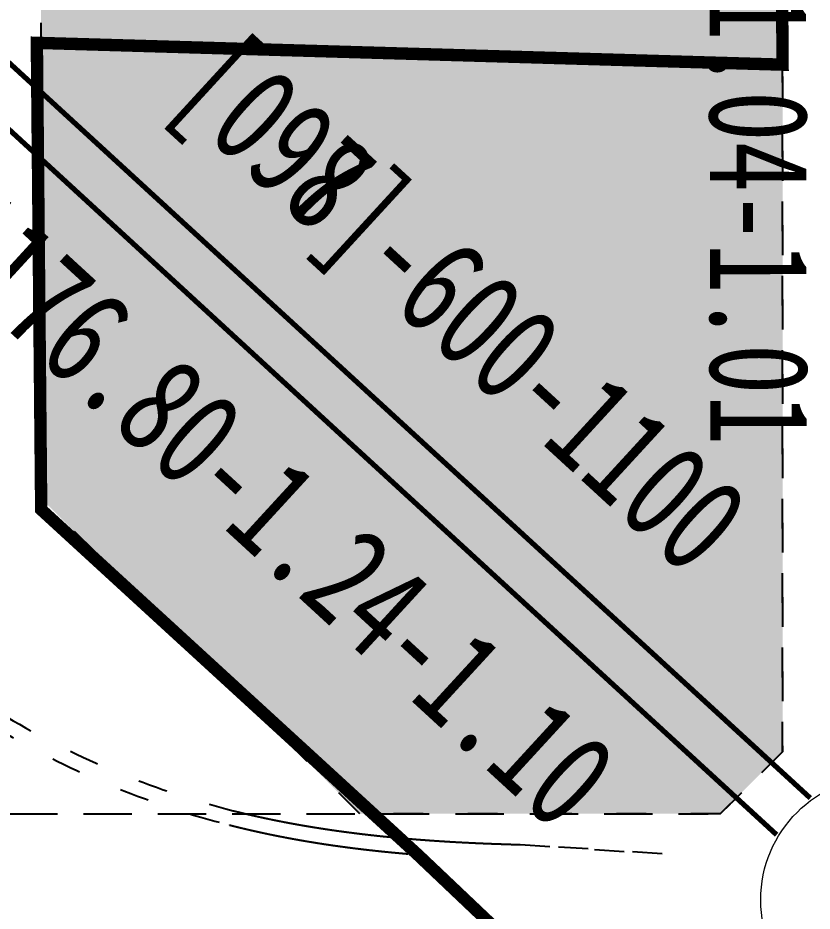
# Model space of a CAD drawing. Header units: millimetres. Extents: x 19715 to 35549, y 3563 to 14826.
# Drawn here: x 21425.9 to 21746.4, y 9702.8 to 10063.3 of the extents above; entities that cross this region are included whole.
import ezdxf
from ezdxf.enums import TextEntityAlignment as Align

# ---------------------------------------------------------------- set-up
doc = ezdxf.new("R2010")
doc.units = ezdxf.units.MM
doc.linetypes.add('ACAD_ISO03W100', pattern=[30, 12, -18])
doc.linetypes.add('BORDER', pattern=[44.45, 12.7, -6.35, 12.7, -6.35, 0, -6.35])
doc.layers.get('0').update_dxf_attribs({"color": 9, "linetype": 'ACAD_ISO03W100'})
for name, color, linetype, lineweight in [('上管段标注', 93, 'Continuous', 13), ('下管段标注', 93, 'Continuous', 13), ('管段', 4, 'Continuous', 70), ('节点', 30, 'Continuous', 13)]:
    doc.layers.add(name, color=color, linetype=linetype, lineweight=lineweight)
doc.styles.add('管段仿宋', font='simfang.ttf', dxfattribs={"width": 0.75})

msp = doc.modelspace()

# ---------------------------------------------------------------- hatches: boundary and pattern name
h = msp.add_hatch(color=150)
h.dxf.hatch_style = 1
h.paths.add_polyline_path([(21734.47, 9767.17), (21709.47, 9742.17), (21563.94, 9742.16), (21435.31, 9869.32), (21435.31, 10189.56), (21734.47, 10189.56)])

# ---------------------------------------------------------------- linework, layer by layer
at = {"linetype": 'BORDER', "ltscale": 5, "const_width": 5}
msp.add_lwpolyline([(21725.75, 11197.54), (21734.47, 10044.38), (21433.59, 10053.18), (21435.35, 9864.85), (21587.23, 9725.65), (21620.22, 9694.34), (21734.48, 9643.08), (21734.5, 8162.89), (22589.98, 7880.12), (24215.66, 7317.16), (24497.44, 7317.16)], dxfattribs=at)
for points in [[(21734.47, 9767.17), (21734.46, 10397.16)], [(21709.47, 9742.17), (21734.47, 9767.17)], [(21249.94, 9742.16), (21709.47, 9742.17)], [(21272.44, 9742.16), (21709.47, 9742.17)]]:
    msp.add_lwpolyline(points)
at = {"color": 150}
msp.add_lwpolyline([(21734.47, 9767.17), (21709.47, 9742.17), (21563.94, 9742.16), (21435.31, 9869.32), (21435.31, 10189.56), (21734.47, 10189.56), (21734.47, 9767.17)], dxfattribs=at)
for points in [[(21583.31, 9725.97, -0.000099), (21583.07, 9725.99, -0.000296), (21582.37, 9726.05, -0.000292), (21581.67, 9726.11, -0.0003), (21580.98, 9726.18, -0.000296), (21580.28, 9726.24, -0.000304), (21579.58, 9726.3, -0.0003), (21578.88, 9726.37, -0.000308), (21578.19, 9726.43, -0.000304), (21577.49, 9726.5, -0.000312), (21576.8, 9726.56, -0.000308), (21576.09, 9726.63, -0.000316), (21575.4, 9726.7, -0.000312), (21574.7, 9726.77, -0.00032), (21574.01, 9726.84, -0.000316), (21573.31, 9726.91, -0.000324), (21572.62, 9726.98, -0.00032), (21571.92, 9727.06, -0.000328), (21571.22, 9727.13, -0.000324), (21570.52, 9727.2, -0.000332), (21569.83, 9727.28, -0.000328), (21569.13, 9727.36, -0.000336), (21568.44, 9727.43, -0.000332), (21567.74, 9727.51, -0.00034), (21567.05, 9727.59, -0.000336), (21566.35, 9727.67, -0.000344), (21565.66, 9727.75, -0.00034), (21564.96, 9727.84, -0.000348), (21564.27, 9727.92, -0.000344), (21563.57, 9728, -0.000352), (21562.88, 9728.09, -0.000348), (21562.18, 9728.17, -0.000356), (21561.49, 9728.26, -0.000352), (21560.79, 9728.35, -0.00036), (21560.1, 9728.44, -0.000356), (21559.4, 9728.53, -0.000364), (21558.71, 9728.62, -0.00036), (21558.01, 9728.71, -0.000368), (21557.32, 9728.8, -0.000364), (21556.63, 9728.9, -0.000372), (21555.94, 9728.99, -0.000368), (21555.24, 9729.09, -0.000376), (21554.55, 9729.19, -0.000372), (21553.85, 9729.28, -0.00038), (21553.16, 9729.38, -0.000376), (21552.47, 9729.48, -0.000384), (21551.78, 9729.58, -0.00038), (21551.08, 9729.69, -0.000388), (21550.39, 9729.79, -0.000384), (21549.7, 9729.89, -0.000392), (21549.01, 9730, -0.000388), (21548.31, 9730.11, -0.000396), (21547.63, 9730.21, -0.000392), (21546.93, 9730.32, -0.0004), (21546.24, 9730.43, -0.000396), (21545.55, 9730.54, -0.000404), (21544.86, 9730.66, -0.0004), (21544.17, 9730.77, -0.000408), (21543.48, 9730.88, -0.000404), (21542.79, 9731, -0.000412), (21542.1, 9731.11, -0.000408), (21541.41, 9731.23, -0.000416), (21540.72, 9731.35, -0.000412), (21540.03, 9731.47, -0.00042), (21539.34, 9731.59, -0.000416), (21538.65, 9731.72, -0.000424), (21537.96, 9731.84, -0.00042), (21537.27, 9731.96, -0.000428), (21536.58, 9732.09, -0.000424), (21535.89, 9732.22, -0.000432), (21535.21, 9732.34, -0.000428), (21534.52, 9732.47, -0.000436), (21533.83, 9732.6, -0.000432), (21533.14, 9732.74, -0.00044), (21532.46, 9732.87, -0.000436), (21531.77, 9733, -0.000444), (21531.08, 9733.14, -0.00044), (21530.39, 9733.27, -0.000448), (21529.71, 9733.41, -0.000444), (21529.02, 9733.55, -0.000452), (21528.34, 9733.69, -0.000448), (21527.65, 9733.83, -0.000456), (21526.97, 9733.97, -0.000452), (21526.28, 9734.12, -0.00046), (21525.6, 9734.26, -0.000456), (21524.91, 9734.41, -0.000464), (21524.23, 9734.56, -0.00046), (21523.54, 9734.71, -0.000468), (21522.86, 9734.86, -0.000464), (21522.18, 9735.01, -0.000472), (21521.5, 9735.16, -0.000468), (21520.81, 9735.32, -0.000476), (21520.13, 9735.47, -0.000472), (21519.44, 9735.63, -0.00048), (21518.77, 9735.78, -0.000476), (21518.08, 9735.94, -0.000484), (21517.4, 9736.1, -0.00048), (21516.72, 9736.27, -0.000488), (21516.04, 9736.43, -0.000484), (21515.36, 9736.59, -0.000492), (21514.68, 9736.76, -0.000488), (21514, 9736.93, -0.000493), (21513.99, 9736.93, -0.000004), (21512.64, 9737.27, -0.000988), (21512.19, 9737.38, -0.000496), (21511.28, 9737.61, -0.272996), (21257.03, 9990.65, -0.000496)], [(21583.31, 9725.97, -0.000099), (21583.07, 9725.99, -0.000296), (21582.37, 9726.05, -0.000292), (21581.67, 9726.11, -0.0003), (21580.98, 9726.18, -0.000296), (21580.28, 9726.24, -0.000304), (21579.58, 9726.3, -0.0003), (21578.88, 9726.37, -0.000308), (21578.19, 9726.43, -0.000304), (21577.49, 9726.5, -0.000312), (21576.8, 9726.56, -0.000308), (21576.09, 9726.63, -0.000316), (21575.4, 9726.7, -0.000312), (21574.7, 9726.77, -0.00032), (21574.01, 9726.84, -0.000316), (21573.31, 9726.91, -0.000324), (21572.62, 9726.98, -0.00032), (21571.92, 9727.06, -0.000328), (21571.22, 9727.13, -0.000324), (21570.52, 9727.2, -0.000332), (21569.83, 9727.28, -0.000328), (21569.13, 9727.36, -0.000336), (21568.44, 9727.43, -0.000332), (21567.74, 9727.51, -0.00034), (21567.05, 9727.59, -0.000336), (21566.35, 9727.67, -0.000344), (21565.66, 9727.75, -0.00034), (21564.96, 9727.84, -0.000348), (21564.27, 9727.92, -0.000344), (21563.57, 9728, -0.000352), (21562.88, 9728.09, -0.000348), (21562.18, 9728.17, -0.000356), (21561.49, 9728.26, -0.000352), (21560.79, 9728.35, -0.00036), (21560.1, 9728.44, -0.000356), (21559.4, 9728.53, -0.000364), (21558.71, 9728.62, -0.00036), (21558.01, 9728.71, -0.000368), (21557.32, 9728.8, -0.000364), (21556.63, 9728.9, -0.000372), (21555.94, 9728.99, -0.000368), (21555.24, 9729.09, -0.000376), (21554.55, 9729.19, -0.000372), (21553.85, 9729.28, -0.00038), (21553.16, 9729.38, -0.000376), (21552.47, 9729.48, -0.000384), (21551.78, 9729.58, -0.00038), (21551.08, 9729.69, -0.000388), (21550.39, 9729.79, -0.000384), (21549.7, 9729.89, -0.000392), (21549.01, 9730, -0.000388), (21548.31, 9730.11, -0.000396), (21547.63, 9730.21, -0.000392), (21546.93, 9730.32, -0.0004), (21546.24, 9730.43, -0.000396), (21545.55, 9730.54, -0.000404), (21544.86, 9730.66, -0.0004), (21544.17, 9730.77, -0.000408), (21543.48, 9730.88, -0.000404), (21542.79, 9731, -0.000412), (21542.1, 9731.11, -0.000408), (21541.41, 9731.23, -0.000416), (21540.72, 9731.35, -0.000412), (21540.03, 9731.47, -0.00042), (21539.34, 9731.59, -0.000416), (21538.65, 9731.72, -0.000424), (21537.96, 9731.84, -0.00042), (21537.27, 9731.96, -0.000428), (21536.58, 9732.09, -0.000424), (21535.89, 9732.22, -0.000432), (21535.21, 9732.34, -0.000428), (21534.52, 9732.47, -0.000436), (21533.83, 9732.6, -0.000432), (21533.14, 9732.74, -0.00044), (21532.46, 9732.87, -0.000436), (21531.77, 9733, -0.000444), (21531.08, 9733.14, -0.00044), (21530.39, 9733.27, -0.000448), (21529.71, 9733.41, -0.000444), (21529.02, 9733.55, -0.000452), (21528.34, 9733.69, -0.000448), (21527.65, 9733.83, -0.000456), (21526.97, 9733.97, -0.000452), (21526.28, 9734.12, -0.00046), (21525.6, 9734.26, -0.000456), (21524.91, 9734.41, -0.000464), (21524.23, 9734.56, -0.00046), (21523.54, 9734.71, -0.000468), (21522.86, 9734.86, -0.000464), (21522.18, 9735.01, -0.000472), (21521.5, 9735.16, -0.000468), (21520.81, 9735.32, -0.000476), (21520.13, 9735.47, -0.000472), (21519.44, 9735.63, -0.00048), (21518.77, 9735.78, -0.000476), (21518.08, 9735.94, -0.000484), (21517.4, 9736.1, -0.00048), (21516.72, 9736.27, -0.000488), (21516.04, 9736.43, -0.000484), (21515.36, 9736.59, -0.000492), (21514.68, 9736.76, -0.000488), (21514, 9736.93, -0.000493), (21513.99, 9736.93, -0.000004), (21512.64, 9737.27, -0.000988), (21512.19, 9737.38, -0.000496), (21511.28, 9737.61, -0.272996), (21257.03, 9990.65, -0.000496)], [(21583.31, 9725.97, -0.000099), (21583.07, 9725.99, -0.000296), (21582.37, 9726.05, -0.000292), (21581.67, 9726.11, -0.0003), (21580.98, 9726.18, -0.000296), (21580.28, 9726.24, -0.000304), (21579.58, 9726.3, -0.0003), (21578.88, 9726.37, -0.000308), (21578.19, 9726.43, -0.000304), (21577.49, 9726.5, -0.000312), (21576.8, 9726.56, -0.000308), (21576.09, 9726.63, -0.000316), (21575.4, 9726.7, -0.000312), (21574.7, 9726.77, -0.00032), (21574.01, 9726.84, -0.000316), (21573.31, 9726.91, -0.000324), (21572.62, 9726.98, -0.00032), (21571.92, 9727.06, -0.000328), (21571.22, 9727.13, -0.000324), (21570.52, 9727.2, -0.000332), (21569.83, 9727.28, -0.000328), (21569.13, 9727.36, -0.000336), (21568.44, 9727.43, -0.000332), (21567.74, 9727.51, -0.00034), (21567.05, 9727.59, -0.000336), (21566.35, 9727.67, -0.000344), (21565.66, 9727.75, -0.00034), (21564.96, 9727.84, -0.000348), (21564.27, 9727.92, -0.000344), (21563.57, 9728, -0.000352), (21562.88, 9728.09, -0.000348), (21562.18, 9728.17, -0.000356), (21561.49, 9728.26, -0.000352), (21560.79, 9728.35, -0.00036), (21560.1, 9728.44, -0.000356), (21559.4, 9728.53, -0.000364), (21558.71, 9728.62, -0.00036), (21558.01, 9728.71, -0.000368), (21557.32, 9728.8, -0.000364), (21556.63, 9728.9, -0.000372), (21555.94, 9728.99, -0.000368), (21555.24, 9729.09, -0.000376), (21554.55, 9729.19, -0.000372), (21553.85, 9729.28, -0.00038), (21553.16, 9729.38, -0.000376), (21552.47, 9729.48, -0.000384), (21551.78, 9729.58, -0.00038), (21551.08, 9729.69, -0.000388), (21550.39, 9729.79, -0.000384), (21549.7, 9729.89, -0.000392), (21549.01, 9730, -0.000388), (21548.31, 9730.11, -0.000396), (21547.63, 9730.21, -0.000392), (21546.93, 9730.32, -0.0004), (21546.24, 9730.43, -0.000396), (21545.55, 9730.54, -0.000404), (21544.86, 9730.66, -0.0004), (21544.17, 9730.77, -0.000408), (21543.48, 9730.88, -0.000404), (21542.79, 9731, -0.000412), (21542.1, 9731.11, -0.000408), (21541.41, 9731.23, -0.000416), (21540.72, 9731.35, -0.000412), (21540.03, 9731.47, -0.00042), (21539.34, 9731.59, -0.000416), (21538.65, 9731.72, -0.000424), (21537.96, 9731.84, -0.00042), (21537.27, 9731.96, -0.000428), (21536.58, 9732.09, -0.000424), (21535.89, 9732.22, -0.000432), (21535.21, 9732.34, -0.000428), (21534.52, 9732.47, -0.000436), (21533.83, 9732.6, -0.000432), (21533.14, 9732.74, -0.00044), (21532.46, 9732.87, -0.000436), (21531.77, 9733, -0.000444), (21531.08, 9733.14, -0.00044), (21530.39, 9733.27, -0.000448), (21529.71, 9733.41, -0.000444), (21529.02, 9733.55, -0.000452), (21528.34, 9733.69, -0.000448), (21527.65, 9733.83, -0.000456), (21526.97, 9733.97, -0.000452), (21526.28, 9734.12, -0.00046), (21525.6, 9734.26, -0.000456), (21524.91, 9734.41, -0.000464), (21524.23, 9734.56, -0.00046), (21523.54, 9734.71, -0.000468), (21522.86, 9734.86, -0.000464), (21522.18, 9735.01, -0.000472), (21521.5, 9735.16, -0.000468), (21520.81, 9735.32, -0.000476), (21520.13, 9735.47, -0.000472), (21519.44, 9735.63, -0.00048), (21518.77, 9735.78, -0.000476), (21518.08, 9735.94, -0.000484), (21517.4, 9736.1, -0.00048), (21516.72, 9736.27, -0.000488), (21516.04, 9736.43, -0.000484), (21515.36, 9736.59, -0.000492), (21514.68, 9736.76, -0.000488), (21514, 9736.93, -0.000493), (21513.99, 9736.93, -0.000004), (21512.64, 9737.27, -0.000988), (21512.19, 9737.38, -0.000496), (21511.28, 9737.61, -0.272996), (21257.03, 9990.65, -0.000496)], [(21628.62, 9729.7), (21685.93, 9725.97), (21628.62, 9729.7, -0.00016), (21627.91, 9729.71, -0.000168), (21627.22, 9729.73, -0.000164), (21626.51, 9729.75, -0.000172), (21625.82, 9729.77, -0.000168), (21625.11, 9729.79, -0.000176), (21624.42, 9729.81, -0.000172), (21623.71, 9729.84, -0.00018), (21623.02, 9729.86, -0.000176), (21622.31, 9729.88, -0.000184), (21621.62, 9729.9, -0.00018), (21620.91, 9729.93, -0.000188), (21620.22, 9729.95, -0.000184), (21619.51, 9729.97, -0.000192), (21618.82, 9730, -0.000188), (21618.12, 9730.03, -0.000196), (21617.42, 9730.05, -0.000192), (21616.72, 9730.08, -0.0002), (21616.02, 9730.1, -0.000196), (21615.32, 9730.13, -0.000204), (21614.62, 9730.16, -0.0002), (21613.92, 9730.19, -0.000208), (21613.23, 9730.22, -0.000204), (21612.52, 9730.25, -0.000212), (21611.83, 9730.28, -0.000208), (21611.12, 9730.31, -0.000216), (21610.43, 9730.34, -0.000212), (21609.72, 9730.38, -0.00022), (21609.03, 9730.41, -0.000216), (21608.32, 9730.44, -0.000224), (21607.63, 9730.48, -0.00022), (21606.93, 9730.51, -0.000228), (21606.23, 9730.55, -0.000224), (21605.53, 9730.58, -0.000232), (21604.83, 9730.62, -0.000228), (21604.13, 9730.66, -0.000236), (21603.44, 9730.69, -0.000232), (21602.73, 9730.73, -0.00024), (21602.04, 9730.77, -0.000236), (21601.33, 9730.81, -0.000244), (21600.64, 9730.85, -0.00024), (21599.94, 9730.89, -0.000248), (21599.24, 9730.94, -0.000244), (21598.54, 9730.98, -0.000252), (21597.85, 9731.02, -0.000248), (21597.14, 9731.07, -0.000256), (21596.45, 9731.11, -0.000252), (21595.74, 9731.16, -0.00026), (21595.05, 9731.2, -0.000256), (21594.35, 9731.25, -0.000264), (21593.65, 9731.3, -0.00026), (21592.95, 9731.35, -0.000268), (21592.26, 9731.39, -0.000264), (21591.55, 9731.44, -0.000272), (21590.86, 9731.49, -0.000268), (21590.16, 9731.55, -0.000276), (21589.47, 9731.6, -0.000272), (21588.76, 9731.65, -0.00028), (21588.07, 9731.7, -0.000276), (21587.37, 9731.76, -0.000284), (21586.67, 9731.81, -0.00028), (21585.97, 9731.87, -0.000288), (21585.28, 9731.93, -0.000284), (21584.58, 9731.99, -0.000292), (21583.88, 9732.04, -0.000288), (21583.18, 9732.1, -0.000296), (21582.49, 9732.16, -0.000292), (21581.79, 9732.22, -0.0003), (21581.09, 9732.28, -0.000296), (21580.39, 9732.35, -0.000304), (21579.7, 9732.41, -0.0003), (21579, 9732.48, -0.000308), (21578.3, 9732.54, -0.000304), (21577.6, 9732.61, -0.000312), (21576.91, 9732.67, -0.000308), (21576.21, 9732.74, -0.000316), (21575.52, 9732.81, -0.000312), (21574.82, 9732.88, -0.00032), (21574.12, 9732.95, -0.000316), (21573.42, 9733.02, -0.000324), (21572.73, 9733.09, -0.00032), (21572.03, 9733.16, -0.000328), (21571.34, 9733.24, -0.000324), (21570.64, 9733.31, -0.000332), (21569.95, 9733.39, -0.000328), (21569.25, 9733.47, -0.000336), (21568.56, 9733.54, -0.000332), (21567.86, 9733.62, -0.00034), (21567.16, 9733.7, -0.000336), (21566.47, 9733.78, -0.000344), (21565.77, 9733.86, -0.00034), (21565.07, 9733.94, -0.000348), (21564.38, 9734.03, -0.000344), (21563.68, 9734.11, -0.000352), (21562.99, 9734.2, -0.000348), (21562.3, 9734.28, -0.000356), (21561.6, 9734.37, -0.000352), (21560.91, 9734.46, -0.00036), (21560.22, 9734.55, -0.000356), (21559.52, 9734.64, -0.000364), (21558.83, 9734.73, -0.00036), (21558.13, 9734.82, -0.000368), (21557.44, 9734.91, -0.000364), (21556.74, 9735.01, -0.000372), (21556.05, 9735.1, -0.000368), (21555.36, 9735.2, -0.000376), (21554.67, 9735.29, -0.000372), (21553.97, 9735.39, -0.00038), (21553.28, 9735.49, -0.000376), (21552.58, 9735.59, -0.000384), (21551.89, 9735.69, -0.00038), (21551.2, 9735.8, -0.000388), (21550.51, 9735.9, -0.000384), (21549.81, 9736, -0.000392), (21549.13, 9736.11, -0.000388), (21548.43, 9736.22, -0.000396), (21547.74, 9736.32, -0.000392), (21547.05, 9736.43, -0.0004), (21546.36, 9736.54, -0.000396), (21545.66, 9736.65, -0.000404), (21544.98, 9736.76, -0.0004), (21544.28, 9736.88, -0.000408), (21543.6, 9736.99, -0.000404), (21542.9, 9737.11, -0.000412), (21542.21, 9737.22, -0.000408), (21541.52, 9737.34, -0.000416), (21540.83, 9737.46, -0.000412), (21540.14, 9737.58, -0.00042), (21539.46, 9737.7, -0.000416), (21538.76, 9737.82, -0.000424), (21538.08, 9737.95, -0.00042), (21537.39, 9738.07, -0.000428), (21536.7, 9738.2, -0.000424), (21536.01, 9738.32, -0.000432), (21535.32, 9738.45, -0.000428), (21534.63, 9738.58, -0.000436), (21533.95, 9738.71, -0.000432), (21533.26, 9738.84, -0.00044), (21532.57, 9738.98, -0.000436), (21531.88, 9739.11, -0.000444), (21531.2, 9739.25, -0.00044), (21530.51, 9739.38, -0.000448), (21529.83, 9739.52, -0.000444), (21529.14, 9739.66, -0.000452), (21528.45, 9739.8, -0.000448), (21527.77, 9739.94, -0.000456), (21527.08, 9740.08, -0.000452), (21526.39, 9740.23, -0.00046), (21525.71, 9740.37, -0.000456), (21525.03, 9740.52, -0.000464), (21524.34, 9740.67, -0.00046), (21523.66, 9740.82, -0.000468), (21522.98, 9740.97, -0.000464), (21522.29, 9741.12, -0.000472), (21521.61, 9741.27, -0.000468), (21520.92, 9741.42, -0.000476), (21520.24, 9741.58, -0.000472), (21519.56, 9741.74, -0.00048), (21518.88, 9741.89, -0.000476), (21518.2, 9742.05, -0.000484), (21517.52, 9742.21, -0.00048), (21516.83, 9742.38, -0.000488), (21516.16, 9742.54, -0.000484), (21515.47, 9742.7, -0.000492), (21514.8, 9742.87, -0.000488), (21514.11, 9743.04, -0.000493), (21514.1, 9743.04, -0.000004), (21512.75, 9743.37, -0.272996), (21262.79, 9992.15, -0.000496)], [(21628.62, 9729.7), (21685.93, 9725.97), (21628.62, 9729.7, -0.00016), (21627.91, 9729.71, -0.000168), (21627.22, 9729.73, -0.000164), (21626.51, 9729.75, -0.000172), (21625.82, 9729.77, -0.000168), (21625.11, 9729.79, -0.000176), (21624.42, 9729.81, -0.000172), (21623.71, 9729.84, -0.00018), (21623.02, 9729.86, -0.000176), (21622.31, 9729.88, -0.000184), (21621.62, 9729.9, -0.00018), (21620.91, 9729.93, -0.000188), (21620.22, 9729.95, -0.000184), (21619.51, 9729.97, -0.000192), (21618.82, 9730, -0.000188), (21618.12, 9730.03, -0.000196), (21617.42, 9730.05, -0.000192), (21616.72, 9730.08, -0.0002), (21616.02, 9730.1, -0.000196), (21615.32, 9730.13, -0.000204), (21614.62, 9730.16, -0.0002), (21613.92, 9730.19, -0.000208), (21613.23, 9730.22, -0.000204), (21612.52, 9730.25, -0.000212), (21611.83, 9730.28, -0.000208), (21611.12, 9730.31, -0.000216), (21610.43, 9730.34, -0.000212), (21609.72, 9730.38, -0.00022), (21609.03, 9730.41, -0.000216), (21608.32, 9730.44, -0.000224), (21607.63, 9730.48, -0.00022), (21606.93, 9730.51, -0.000228), (21606.23, 9730.55, -0.000224), (21605.53, 9730.58, -0.000232), (21604.83, 9730.62, -0.000228), (21604.13, 9730.66, -0.000236), (21603.44, 9730.69, -0.000232), (21602.73, 9730.73, -0.00024), (21602.04, 9730.77, -0.000236), (21601.33, 9730.81, -0.000244), (21600.64, 9730.85, -0.00024), (21599.94, 9730.89, -0.000248), (21599.24, 9730.94, -0.000244), (21598.54, 9730.98, -0.000252), (21597.85, 9731.02, -0.000248), (21597.14, 9731.07, -0.000256), (21596.45, 9731.11, -0.000252), (21595.74, 9731.16, -0.00026), (21595.05, 9731.2, -0.000256), (21594.35, 9731.25, -0.000264), (21593.65, 9731.3, -0.00026), (21592.95, 9731.35, -0.000268), (21592.26, 9731.39, -0.000264), (21591.55, 9731.44, -0.000272), (21590.86, 9731.49, -0.000268), (21590.16, 9731.55, -0.000276), (21589.47, 9731.6, -0.000272), (21588.76, 9731.65, -0.00028), (21588.07, 9731.7, -0.000276), (21587.37, 9731.76, -0.000284), (21586.67, 9731.81, -0.00028), (21585.97, 9731.87, -0.000288), (21585.28, 9731.93, -0.000284), (21584.58, 9731.99, -0.000292), (21583.88, 9732.04, -0.000288), (21583.18, 9732.1, -0.000296), (21582.49, 9732.16, -0.000292), (21581.79, 9732.22, -0.0003), (21581.09, 9732.28, -0.000296), (21580.39, 9732.35, -0.000304), (21579.7, 9732.41, -0.0003), (21579, 9732.48, -0.000308), (21578.3, 9732.54, -0.000304), (21577.6, 9732.61, -0.000312), (21576.91, 9732.67, -0.000308), (21576.21, 9732.74, -0.000316), (21575.52, 9732.81, -0.000312), (21574.82, 9732.88, -0.00032), (21574.12, 9732.95, -0.000316), (21573.42, 9733.02, -0.000324), (21572.73, 9733.09, -0.00032), (21572.03, 9733.16, -0.000328), (21571.34, 9733.24, -0.000324), (21570.64, 9733.31, -0.000332), (21569.95, 9733.39, -0.000328), (21569.25, 9733.47, -0.000336), (21568.56, 9733.54, -0.000332), (21567.86, 9733.62, -0.00034), (21567.16, 9733.7, -0.000336), (21566.47, 9733.78, -0.000344), (21565.77, 9733.86, -0.00034), (21565.07, 9733.94, -0.000348), (21564.38, 9734.03, -0.000344), (21563.68, 9734.11, -0.000352), (21562.99, 9734.2, -0.000348), (21562.3, 9734.28, -0.000356), (21561.6, 9734.37, -0.000352), (21560.91, 9734.46, -0.00036), (21560.22, 9734.55, -0.000356), (21559.52, 9734.64, -0.000364), (21558.83, 9734.73, -0.00036), (21558.13, 9734.82, -0.000368), (21557.44, 9734.91, -0.000364), (21556.74, 9735.01, -0.000372), (21556.05, 9735.1, -0.000368), (21555.36, 9735.2, -0.000376), (21554.67, 9735.29, -0.000372), (21553.97, 9735.39, -0.00038), (21553.28, 9735.49, -0.000376), (21552.58, 9735.59, -0.000384), (21551.89, 9735.69, -0.00038), (21551.2, 9735.8, -0.000388), (21550.51, 9735.9, -0.000384), (21549.81, 9736, -0.000392), (21549.13, 9736.11, -0.000388), (21548.43, 9736.22, -0.000396), (21547.74, 9736.32, -0.000392), (21547.05, 9736.43, -0.0004), (21546.36, 9736.54, -0.000396), (21545.66, 9736.65, -0.000404), (21544.98, 9736.76, -0.0004), (21544.28, 9736.88, -0.000408), (21543.6, 9736.99, -0.000404), (21542.9, 9737.11, -0.000412), (21542.21, 9737.22, -0.000408), (21541.52, 9737.34, -0.000416), (21540.83, 9737.46, -0.000412), (21540.14, 9737.58, -0.00042), (21539.46, 9737.7, -0.000416), (21538.76, 9737.82, -0.000424), (21538.08, 9737.95, -0.00042), (21537.39, 9738.07, -0.000428), (21536.7, 9738.2, -0.000424), (21536.01, 9738.32, -0.000432), (21535.32, 9738.45, -0.000428), (21534.63, 9738.58, -0.000436), (21533.95, 9738.71, -0.000432), (21533.26, 9738.84, -0.00044), (21532.57, 9738.98, -0.000436), (21531.88, 9739.11, -0.000444), (21531.2, 9739.25, -0.00044), (21530.51, 9739.38, -0.000448), (21529.83, 9739.52, -0.000444), (21529.14, 9739.66, -0.000452), (21528.45, 9739.8, -0.000448), (21527.77, 9739.94, -0.000456), (21527.08, 9740.08, -0.000452), (21526.39, 9740.23, -0.00046), (21525.71, 9740.37, -0.000456), (21525.03, 9740.52, -0.000464), (21524.34, 9740.67, -0.00046), (21523.66, 9740.82, -0.000468), (21522.98, 9740.97, -0.000464), (21522.29, 9741.12, -0.000472), (21521.61, 9741.27, -0.000468), (21520.92, 9741.42, -0.000476), (21520.24, 9741.58, -0.000472), (21519.56, 9741.74, -0.00048), (21518.88, 9741.89, -0.000476), (21518.2, 9742.05, -0.000484), (21517.52, 9742.21, -0.00048), (21516.83, 9742.38, -0.000488), (21516.16, 9742.54, -0.000484), (21515.47, 9742.7, -0.000492), (21514.8, 9742.87, -0.000488), (21514.11, 9743.04, -0.000493), (21514.1, 9743.04, -0.000004), (21512.75, 9743.37, -0.272996), (21262.79, 9992.15, -0.000496)], [(21628.62, 9729.7), (21685.93, 9725.97), (21628.62, 9729.7, -0.00016), (21627.91, 9729.71, -0.000168), (21627.22, 9729.73, -0.000164), (21626.51, 9729.75, -0.000172), (21625.82, 9729.77, -0.000168), (21625.11, 9729.79, -0.000176), (21624.42, 9729.81, -0.000172), (21623.71, 9729.84, -0.00018), (21623.02, 9729.86, -0.000176), (21622.31, 9729.88, -0.000184), (21621.62, 9729.9, -0.00018), (21620.91, 9729.93, -0.000188), (21620.22, 9729.95, -0.000184), (21619.51, 9729.97, -0.000192), (21618.82, 9730, -0.000188), (21618.12, 9730.03, -0.000196), (21617.42, 9730.05, -0.000192), (21616.72, 9730.08, -0.0002), (21616.02, 9730.1, -0.000196), (21615.32, 9730.13, -0.000204), (21614.62, 9730.16, -0.0002), (21613.92, 9730.19, -0.000208), (21613.23, 9730.22, -0.000204), (21612.52, 9730.25, -0.000212), (21611.83, 9730.28, -0.000208), (21611.12, 9730.31, -0.000216), (21610.43, 9730.34, -0.000212), (21609.72, 9730.38, -0.00022), (21609.03, 9730.41, -0.000216), (21608.32, 9730.44, -0.000224), (21607.63, 9730.48, -0.00022), (21606.93, 9730.51, -0.000228), (21606.23, 9730.55, -0.000224), (21605.53, 9730.58, -0.000232), (21604.83, 9730.62, -0.000228), (21604.13, 9730.66, -0.000236), (21603.44, 9730.69, -0.000232), (21602.73, 9730.73, -0.00024), (21602.04, 9730.77, -0.000236), (21601.33, 9730.81, -0.000244), (21600.64, 9730.85, -0.00024), (21599.94, 9730.89, -0.000248), (21599.24, 9730.94, -0.000244), (21598.54, 9730.98, -0.000252), (21597.85, 9731.02, -0.000248), (21597.14, 9731.07, -0.000256), (21596.45, 9731.11, -0.000252), (21595.74, 9731.16, -0.00026), (21595.05, 9731.2, -0.000256), (21594.35, 9731.25, -0.000264), (21593.65, 9731.3, -0.00026), (21592.95, 9731.35, -0.000268), (21592.26, 9731.39, -0.000264), (21591.55, 9731.44, -0.000272), (21590.86, 9731.49, -0.000268), (21590.16, 9731.55, -0.000276), (21589.47, 9731.6, -0.000272), (21588.76, 9731.65, -0.00028), (21588.07, 9731.7, -0.000276), (21587.37, 9731.76, -0.000284), (21586.67, 9731.81, -0.00028), (21585.97, 9731.87, -0.000288), (21585.28, 9731.93, -0.000284), (21584.58, 9731.99, -0.000292), (21583.88, 9732.04, -0.000288), (21583.18, 9732.1, -0.000296), (21582.49, 9732.16, -0.000292), (21581.79, 9732.22, -0.0003), (21581.09, 9732.28, -0.000296), (21580.39, 9732.35, -0.000304), (21579.7, 9732.41, -0.0003), (21579, 9732.48, -0.000308), (21578.3, 9732.54, -0.000304), (21577.6, 9732.61, -0.000312), (21576.91, 9732.67, -0.000308), (21576.21, 9732.74, -0.000316), (21575.52, 9732.81, -0.000312), (21574.82, 9732.88, -0.00032), (21574.12, 9732.95, -0.000316), (21573.42, 9733.02, -0.000324), (21572.73, 9733.09, -0.00032), (21572.03, 9733.16, -0.000328), (21571.34, 9733.24, -0.000324), (21570.64, 9733.31, -0.000332), (21569.95, 9733.39, -0.000328), (21569.25, 9733.47, -0.000336), (21568.56, 9733.54, -0.000332), (21567.86, 9733.62, -0.00034), (21567.16, 9733.7, -0.000336), (21566.47, 9733.78, -0.000344), (21565.77, 9733.86, -0.00034), (21565.07, 9733.94, -0.000348), (21564.38, 9734.03, -0.000344), (21563.68, 9734.11, -0.000352), (21562.99, 9734.2, -0.000348), (21562.3, 9734.28, -0.000356), (21561.6, 9734.37, -0.000352), (21560.91, 9734.46, -0.00036), (21560.22, 9734.55, -0.000356), (21559.52, 9734.64, -0.000364), (21558.83, 9734.73, -0.00036), (21558.13, 9734.82, -0.000368), (21557.44, 9734.91, -0.000364), (21556.74, 9735.01, -0.000372), (21556.05, 9735.1, -0.000368), (21555.36, 9735.2, -0.000376), (21554.67, 9735.29, -0.000372), (21553.97, 9735.39, -0.00038), (21553.28, 9735.49, -0.000376), (21552.58, 9735.59, -0.000384), (21551.89, 9735.69, -0.00038), (21551.2, 9735.8, -0.000388), (21550.51, 9735.9, -0.000384), (21549.81, 9736, -0.000392), (21549.13, 9736.11, -0.000388), (21548.43, 9736.22, -0.000396), (21547.74, 9736.32, -0.000392), (21547.05, 9736.43, -0.0004), (21546.36, 9736.54, -0.000396), (21545.66, 9736.65, -0.000404), (21544.98, 9736.76, -0.0004), (21544.28, 9736.88, -0.000408), (21543.6, 9736.99, -0.000404), (21542.9, 9737.11, -0.000412), (21542.21, 9737.22, -0.000408), (21541.52, 9737.34, -0.000416), (21540.83, 9737.46, -0.000412), (21540.14, 9737.58, -0.00042), (21539.46, 9737.7, -0.000416), (21538.76, 9737.82, -0.000424), (21538.08, 9737.95, -0.00042), (21537.39, 9738.07, -0.000428), (21536.7, 9738.2, -0.000424), (21536.01, 9738.32, -0.000432), (21535.32, 9738.45, -0.000428), (21534.63, 9738.58, -0.000436), (21533.95, 9738.71, -0.000432), (21533.26, 9738.84, -0.00044), (21532.57, 9738.98, -0.000436), (21531.88, 9739.11, -0.000444), (21531.2, 9739.25, -0.00044), (21530.51, 9739.38, -0.000448), (21529.83, 9739.52, -0.000444), (21529.14, 9739.66, -0.000452), (21528.45, 9739.8, -0.000448), (21527.77, 9739.94, -0.000456), (21527.08, 9740.08, -0.000452), (21526.39, 9740.23, -0.00046), (21525.71, 9740.37, -0.000456), (21525.03, 9740.52, -0.000464), (21524.34, 9740.67, -0.00046), (21523.66, 9740.82, -0.000468), (21522.98, 9740.97, -0.000464), (21522.29, 9741.12, -0.000472), (21521.61, 9741.27, -0.000468), (21520.92, 9741.42, -0.000476), (21520.24, 9741.58, -0.000472), (21519.56, 9741.74, -0.00048), (21518.88, 9741.89, -0.000476), (21518.2, 9742.05, -0.000484), (21517.52, 9742.21, -0.00048), (21516.83, 9742.38, -0.000488), (21516.16, 9742.54, -0.000484), (21515.47, 9742.7, -0.000492), (21514.8, 9742.87, -0.000488), (21514.11, 9743.04, -0.000493), (21514.1, 9743.04, -0.000004), (21512.75, 9743.37, -0.272996), (21262.79, 9992.15, -0.000496)]]:
    msp.add_lwpolyline(points, format="xyb")
at = {"layer": '管段'}
for points in [[(21393.54, 10071.77), (21569.56, 9910.15), (21745.58, 9748.53)], [(21380.01, 10057.04), (21556.03, 9895.42), (21732.05, 9733.8)]]:
    msp.add_lwpolyline(points, dxfattribs=at)
msp.add_solid([(21599.62, 9868.97), (21507.84, 9916.87), (21544.09, 9956.34)], dxfattribs=at)
msp.add_solid([(21599.62, 9868.97), (21507.84, 9916.87), (21544.09, 9956.34)], dxfattribs=at)
at = {"layer": '节点'}
msp.add_circle((21775.64, 9707.35), 50, dxfattribs=at)

# ---------------------------------------------------------------- texts
at = {"layer": '上管段标注', "style": '管段仿宋', "width": 0.75}
for s in ['[097]-600-1100', '[098]-600-1100']:
    msp.add_text(s, height=40, rotation=317.442, dxfattribs=at).set_placement((21583.09, 9924.88), align=Align.BOTTOM_CENTER)
at = {"layer": '下管段标注', "style": '管段仿宋', "width": 0.75}
for s, rotation, p in [('663.81-1.04-1.01', 270.1009, (21745.03, 10054.2)), ('1176.80-1.24-1.10', 317.442, (21542.5, 9880.69)), ('1176.80-1.24-1.10', 317.442, (21542.5, 9880.69))]:
    msp.add_text(s, height=40, rotation=rotation, dxfattribs=at).set_placement(p, align=Align.TOP_CENTER)

doc.saveas('drawing.dxf')
